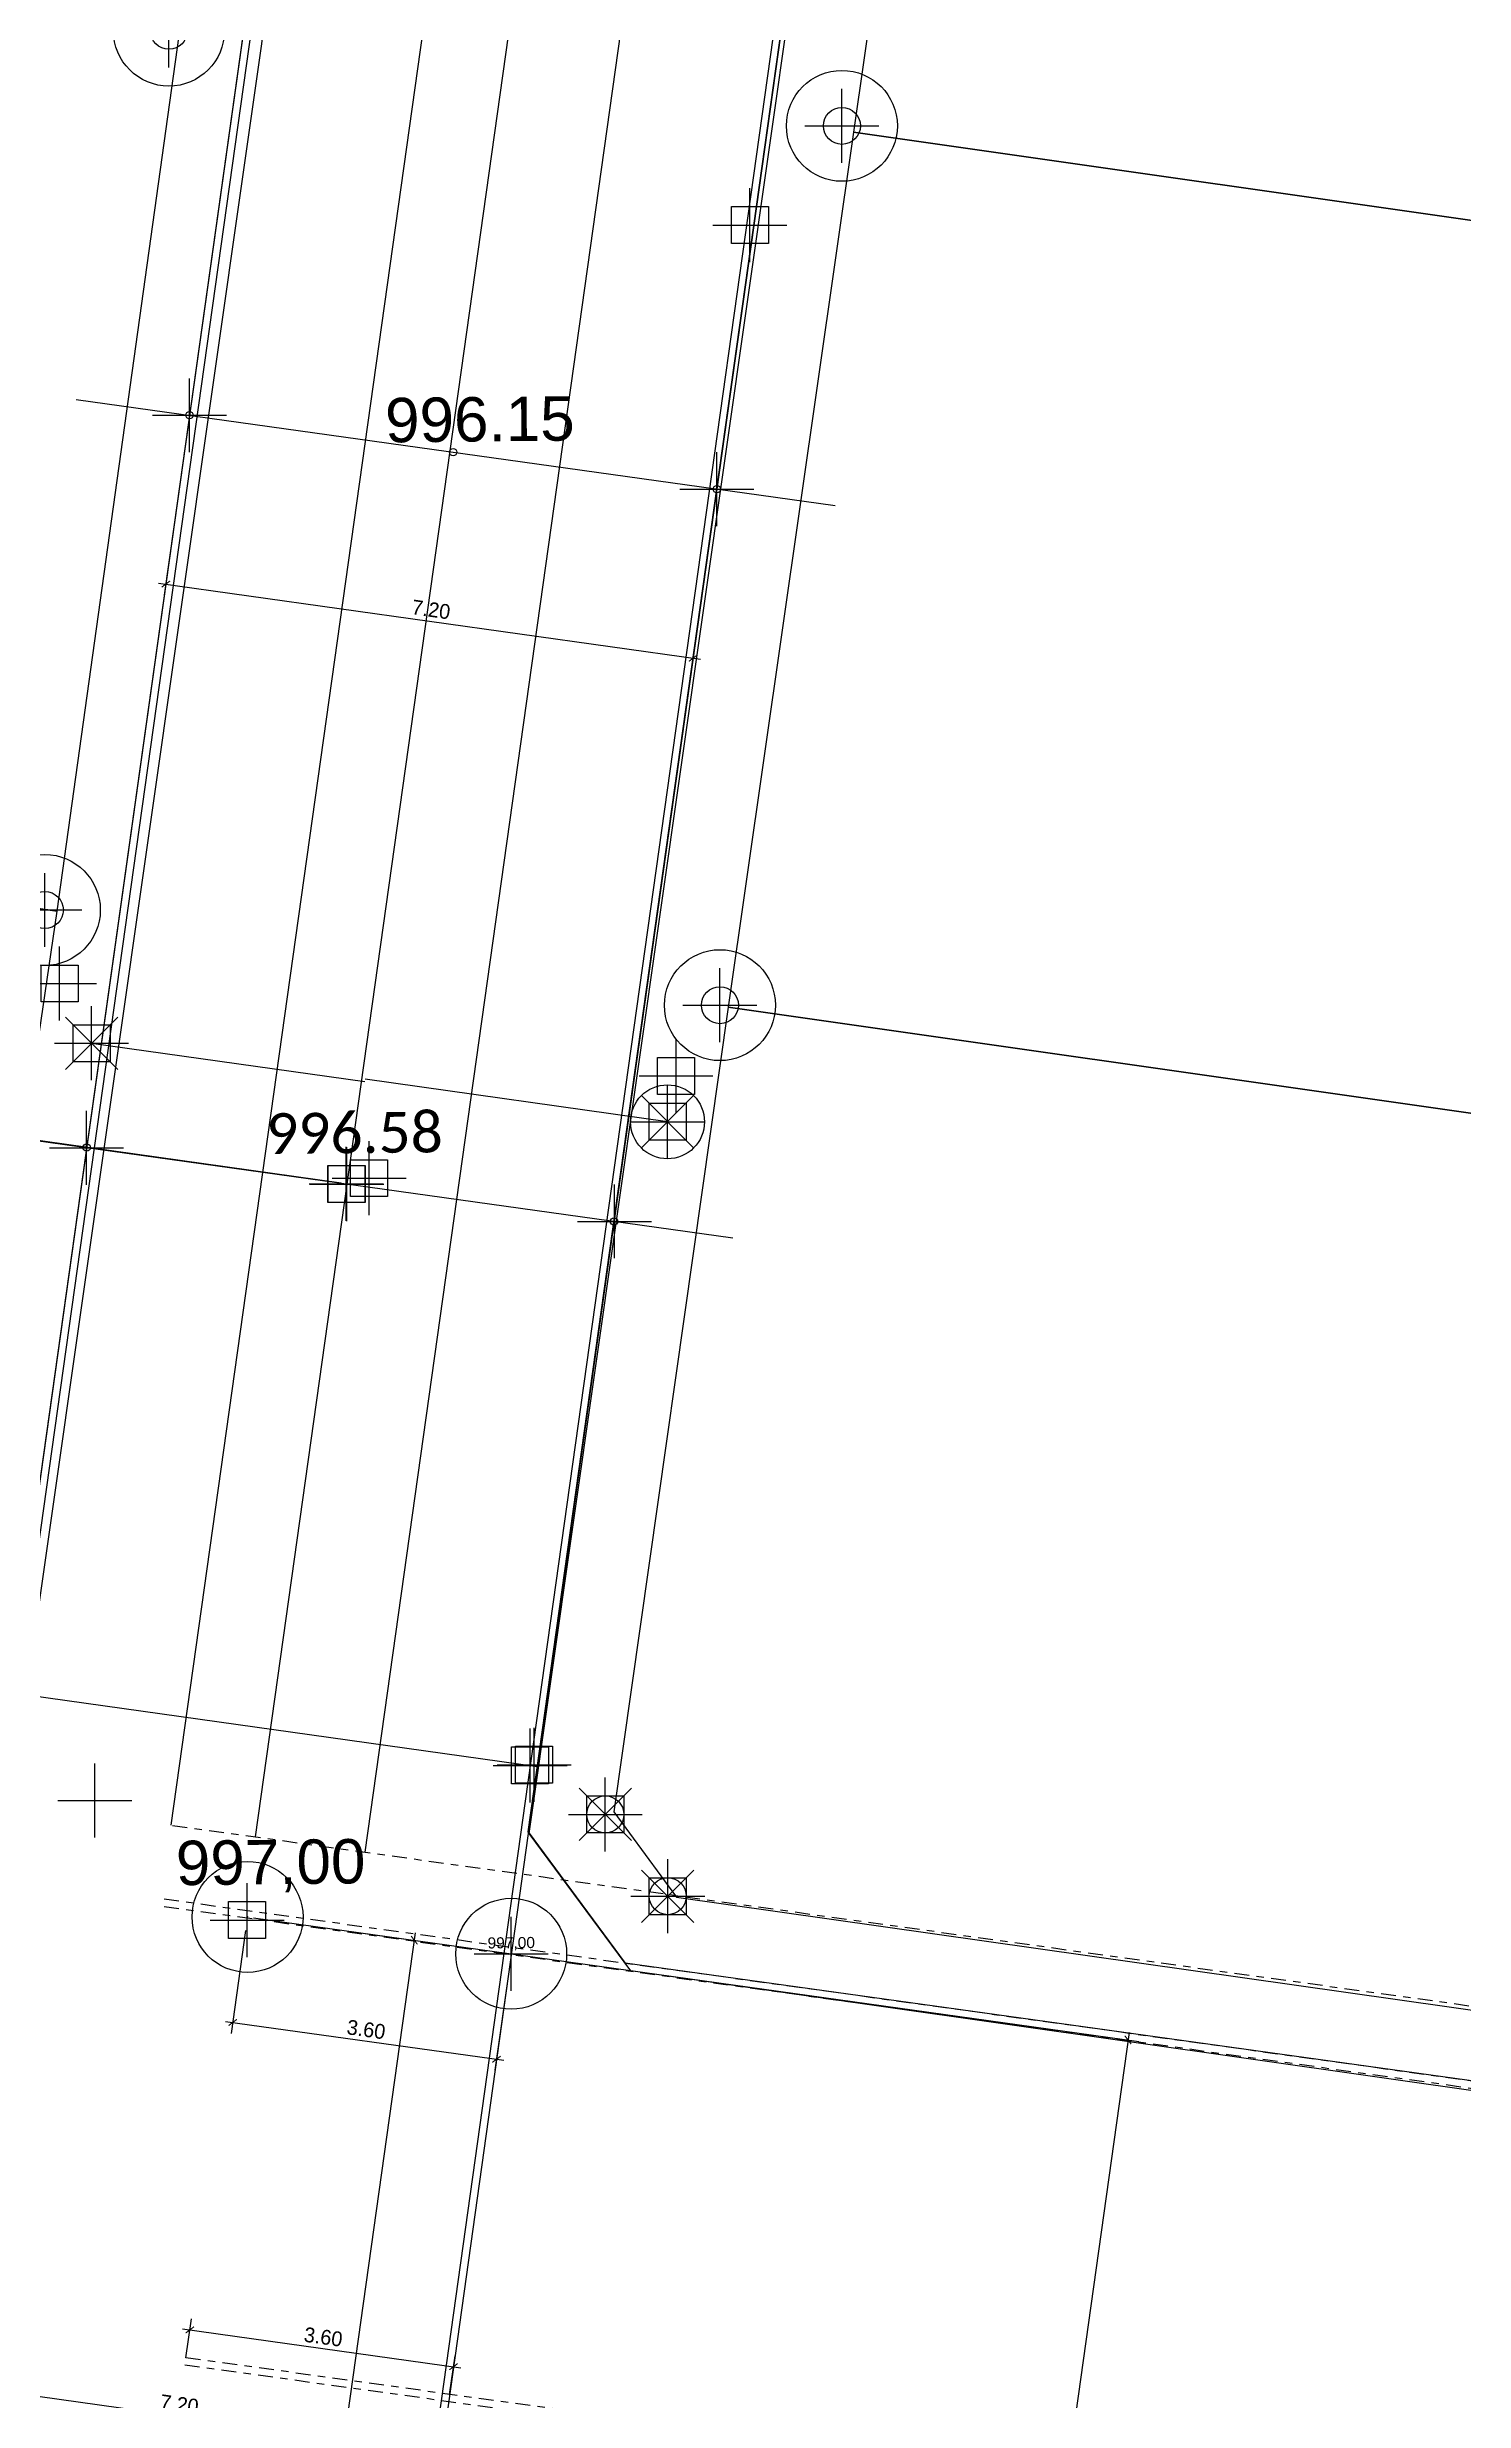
# Model space of a CAD drawing. Header units: metres. Extents: x 678 to 2349, y 417 to 1219.
# Drawn here: x 958.62 to 977.78, y 1039.04 to 1070.87 of the extents above; entities that cross this region are included whole.
import ezdxf

# ---------------------------------------------------------------- set-up
doc = ezdxf.new("R2010")
doc.units = ezdxf.units.M
doc.header["$PDMODE"] = 32
doc.header["$PDSIZE"] = 1.5
doc.linetypes.add('CENTRO1', pattern=[0.44, 0.2, -0.08, 0.08, -0.08])
for name, color, linetype in [('12-CONDICIONES EXISTENTES', 2, 'Continuous'), ('C-ANNO-MATC-TEXT', 150, 'Continuous'), ('C-ROAD-PROF-TEXT', 11, 'Continuous'), ('LOTE 243', 1, 'Continuous'), ('PUNTOS V', 4, 'Continuous'), ('V-NODE', 1, 'Continuous'), ('V-SITE-VEGE', 80, 'Continuous')]:
    doc.layers.add(name, color=color, linetype=linetype)
doc.layers.add('PDF2_area escolar', color=7, linetype='Continuous', true_color=0x989898)
doc.layers.add('PDF_Geometry', color=7, linetype='Continuous', true_color=0x797979)
doc.styles.add('CITY2', font='stylu.ttf', dxfattribs={"height": 0.2})
doc.styles.get("Standard").update_dxf_attribs({"font": 'arial.ttf'})
doc.dimstyles.new('COTAS2', dxfattribs={"dimtxt": 0.02, "dimasz": 0.1, "dimexe": 0.15, "dimexo": 0.08, "dimgap": 0.05, "dimtad": 1, "dimzin": 0, "dimdsep": 46, "dimtxsty": 'CITY2', "dimblk": 'ARCHTICK', "dimcen": 1, "dimdle": 0.1, "dimclrd": 1, "dimclre": 1, "dimclrt": 2, "dimadec": 0, "dimazin": 0, "dimtfac": 1, "dimtofl": 0, "dimtmove": 0, "dimatfit": 3, "dimldrblk": 'ARCHTICK', "dimfxl": 0.18, "dimtolj": 1, "dimtzin": 0, "dimarcsym": 0})

# ---------------------------------------------------------------- blocks, each defined once
blk = doc.blocks.new('*U2558')
at = {"color": 0, "linetype": 'ByBlock', "lineweight": -2, "transparency": 16777216}
for p, q in [((0, -1), (0, 1)), ((-1, 0), (1, 0))]:
    blk.add_line(p, q, dxfattribs=at)
blk.add_lwpolyline([(-0.5, -0.5), (-0.5, 0.5), (0.5, 0.5), (0.5, -0.5)], close=True, dxfattribs=at)
blk = doc.blocks.new('*U2912', base_point=(967.009, 1045.867, 997.595))
at = {"layer": 'V-NODE', "color": 130, "lineweight": -2, "xscale": 0.5, "yscale": 0.5, "zscale": 0.5}
blk.add_blockref('*U2558', (967.009, 1045.867, 997.595), dxfattribs=at)
blk = doc.blocks.new('*U2915', base_point=(966.165, 1046.973, 997.573))
at = {"layer": 'V-NODE', "color": 130, "lineweight": -2, "xscale": 0.5, "yscale": 0.5, "zscale": 0.5}
blk.add_blockref('*U2558', (966.165, 1046.973, 997.573), dxfattribs=at)
blk = doc.blocks.new('*U3012')
at = {"color": 0, "linetype": 'ByBlock', "lineweight": -2, "transparency": 16777216}
for p, q in [((-0.707, -0.707), (0.707, 0.707)), ((-0.707, 0.707), (0.707, -0.707))]:
    blk.add_line(p, q, dxfattribs=at)
blk.add_circle((0, 0), 0.5, dxfattribs=at)
blk = doc.blocks.new('*U3027', base_point=(967.009, 1045.867, 997.595))
at = {"layer": 'V-NODE', "color": 50, "lineweight": -2, "xscale": 0.5, "yscale": 0.5, "zscale": 0.5}
blk.add_blockref('*U3012', (967.009, 1045.867, 997.595), dxfattribs=at)
blk = doc.blocks.new('*U3030', base_point=(966.165, 1046.973, 997.573))
at = {"layer": 'V-NODE', "color": 50, "lineweight": -2, "xscale": 0.5, "yscale": 0.5, "zscale": 0.5}
blk.add_blockref('*U3012', (966.165, 1046.973, 997.573), dxfattribs=at)
blk = doc.blocks.new('base')
at = {"layer": 'PDF_Geometry', "lineweight": 25, "extrusion": (-0.000787417, 0.063364, 0.99799), "elevation": 0.026}
for points in [[(-314.355, -197.288), (-299.601, -195.681), (-292.744, -194.188), (-282.663, -192.111), (-274.476, -190.361), (-258.037, -185.154), (-248.029, -180.61), (-240.539, -177.71), (-228.643, -174.042), (-222.733, -172.714), (-217.384, -171.04), (-209.935, -169.248), (-202.16, -164.759), (-196.196, -160.284), (-195.073, -159.817), (-178.095, -157.457), (-154.298, -156.614), (-136.667, -154.611), (-124.436, -153.164), (-118.066, -151.474), (-100.79, -146.646), (-80.955, -140.967), (-73.385, -139.328), (-61.694, -135.822), (-40.504, -131.604), (-37.727, -130.872), (-17.661, -129.441), (1.311, -127.461), (21.092, -124.929), (41.006, -122.83), (47.376, -123.458), (63.592, -123.186), (81.402, -124.312), (85.639, -96.072), (88.705, -66.393), (92.811, -40.781), (97.16, -22.386), (100.596, -1.562), (102.483, 8.32), (109.691, 37.361), (117.528, 76.62), (126.217, 115.638), (131.513, 149.592), (134.682, 173.973), (136.916, 195.591), (139.956, 229.678), (141.558, 250.676), (142.614, 271.37), (143.252, 283.21), (147.066, 312.938), (152.58, 355.631), (153.554, 396.042), (150.869, 418.02), (151.777, 438.639), (150.959, 458.028), (151.777, 438.639), (150.869, 418.02), (153.554, 396.042), (152.58, 355.631), (147.066, 312.938), (143.252, 283.21), (142.614, 271.37), (141.558, 250.676), (139.956, 229.678), (136.916, 195.591), (134.682, 173.973), (131.513, 149.592), (126.217, 115.638), (117.528, 76.62), (109.691, 37.361), (102.483, 8.32), (100.596, -1.562), (97.16, -22.386), (92.811, -40.781), (88.705, -66.393), (85.639, -96.072), (81.402, -124.312), (63.592, -123.186), (47.376, -123.458), (41.006, -122.83), (21.092, -124.929), (1.311, -127.461), (-17.661, -129.441), (-37.727, -130.872), (-40.504, -131.604), (-61.694, -135.822), (-73.385, -139.328), (-80.955, -140.967), (-100.79, -146.646), (-118.066, -151.474), (-124.436, -153.164), (-136.667, -154.611), (-154.298, -156.614), (-178.095, -157.457), (-195.073, -159.817), (-196.196, -160.284), (-202.16, -164.759), (-209.935, -169.248), (-217.384, -171.04), (-222.733, -172.714), (-228.643, -174.042), (-240.539, -177.71), (-248.029, -180.61), (-258.037, -185.154), (-274.476, -190.361), (-282.663, -192.111), (-292.744, -194.188), (-299.601, -195.681), (-314.355, -197.288), (-312.178, -178.446), (-309.146, -157.898), (-306.876, -132.899), (-305.823, -118.002), (-298.643, -78.802), (-291.055, -45.077), (-282.252, -15.116), (-275.645, 10.473), (-270.319, 33.898), (-263.825, 63.164), (-258.15, 86.408), (-284.424, 123.888)], [(-73.972, -29.127), (-75.851, -30.477), (-73.972, -29.127), (-35.504, -35.06), (-34.154, -36.938), (-44.268, -102.03), (-86.666, -112.549), (-88.335, -111.003), (-75.851, -30.477)], [(-84.121, -27.533), (-82.771, -29.411)]]:
    blk.add_lwpolyline(points, dxfattribs=at)
for points in [[(-138.576, -126.188), (-140.244, -124.642), (-124.468, -22.95), (-122.584, -21.554), (-84.121, -27.533), (-82.771, -29.411), (-95.915, -114.263), (-97.512, -115.972)], [(-107.197, -49.329), (-109.045, -61.209), (-89.291, -64.285), (-87.442, -52.405)], [(-76.542, -41.986), (-78.339, -53.826), (-58.585, -56.902), (-56.736, -45.022)], [(-105.354, -37.495), (-107.197, -49.329), (-87.442, -52.405), (-85.599, -40.571)], [(-74.814, -31.112), (-76.542, -41.986), (-56.736, -45.022), (-54.939, -33.182), (-73.693, -30.273)], [(-103.551, -25.609), (-105.354, -37.495), (-85.599, -40.571), (-83.917, -29.691), (-84.751, -28.524)]]:
    blk.add_lwpolyline(points, close=True, dxfattribs=at)
blk = doc.blocks.new('*U3341')
at = {"color": 0, "linetype": 'ByBlock', "lineweight": -2, "transparency": 16777216}
for p, q in [((0, -1), (0, 1)), ((-1, 0), (1, 0))]:
    blk.add_line(p, q, dxfattribs=at)
blk.add_circle((0, 0), 0.5, dxfattribs=at)
blk = doc.blocks.new('*U3461', base_point=(958.586, 1059.202, 997.045))
at = {"layer": 'V-NODE', "color": 90, "lineweight": -2, "xscale": 0.5, "yscale": 0.5, "zscale": 0.5}
blk.add_blockref('*U3341', (958.586, 1059.202, 997.045), dxfattribs=at)
blk = doc.blocks.new('*U3464', base_point=(967.715, 1057.915, 997.068))
at = {"layer": 'V-NODE', "color": 90, "lineweight": -2, "xscale": 0.5, "yscale": 0.5, "zscale": 0.5}
blk.add_blockref('*U3341', (967.715, 1057.915, 997.068), dxfattribs=at)
blk = doc.blocks.new('*U3467', base_point=(960.264, 1071.092, 996.593))
at = {"layer": 'V-NODE', "color": 90, "lineweight": -2, "xscale": 0.5, "yscale": 0.5, "zscale": 0.5}
blk.add_blockref('*U3341', (960.264, 1071.092, 996.593), dxfattribs=at)
blk = doc.blocks.new('*U3470', base_point=(969.364, 1069.805, 996.724))
at = {"layer": 'V-NODE', "color": 90, "lineweight": -2, "xscale": 0.5, "yscale": 0.5, "zscale": 0.5}
blk.add_blockref('*U3341', (969.364, 1069.805, 996.724), dxfattribs=at)
blk = doc.blocks.new('_ArchTick')
at = {"color": 0, "linetype": 'ByBlock', "const_width": 0.15}
blk.add_lwpolyline([(-0.5, -0.5), (0.5, 0.5)], dxfattribs=at)
blk = doc.blocks.new('*D3806')
at = {"layer": 'Defpoints', "color": 0, "transparency": 16777216}
for p in [(961.312, 1045.484, 1009.435), (964.878, 1044.985, 1009.435), (964.693, 1043.662)]:
    blk.add_point(p, dxfattribs=at)
at = {"layer": 'PUNTOS V', "color": 1, "linetype": 'Continuous', "lineweight": -2, "transparency": 16777216}
for p, q in [((961.301, 1045.404), (961.107, 1044.011)), ((964.867, 1044.906), (964.672, 1043.513))]:
    blk.add_line(p, q, dxfattribs=at)
at = {"layer": 'PUNTOS V', "color": 1, "lineweight": -2, "transparency": 16777216}
blk.add_line((961.028, 1044.174), (964.792, 1043.648), dxfattribs=at)
at = {"layer": 'PUNTOS V', "color": 1, "lineweight": -2, "transparency": 16777216, "xscale": 0.1, "yscale": 0.1, "zscale": 0.1}
for p, rotation in [((961.127, 1044.16), 172.0453458767267), ((964.693, 1043.662), 352.0453458767267)]:
    blk.add_blockref('_ArchTick', p, dxfattribs=dict(at, rotation=rotation))
at = {"layer": 'PUNTOS V', "color": 2, "transparency": 16777216, "insert": (962.931, 1044.064), "char_height": 0.2, "attachment_point": 5, "rotation": 352.0453, "style": 'CITY2'}
blk.add_mtext('\\A1;3.60', dxfattribs=at)
blk = doc.blocks.new('*D3809')
at = {"layer": 'Defpoints', "color": 0, "transparency": 16777216}
for p in [(960.483, 1039.547, 1009.435), (964.112, 1039.505), (964.048, 1039.049, 1009.435)]:
    blk.add_point(p, dxfattribs=at)
at = {"layer": 'PUNTOS V', "color": 1, "linetype": 'Continuous', "lineweight": -2, "transparency": 16777216}
for p, q in [((960.494, 1039.626), (960.567, 1040.152)), ((964.059, 1039.128), (964.133, 1039.654))]:
    blk.add_line(p, q, dxfattribs=at)
at = {"layer": 'PUNTOS V', "color": 1, "lineweight": -2, "transparency": 16777216}
blk.add_line((960.448, 1040.017), (964.211, 1039.491), dxfattribs=at)
at = {"layer": 'PUNTOS V', "color": 1, "lineweight": -2, "transparency": 16777216, "xscale": 0.1, "yscale": 0.1, "zscale": 0.1}
for p, rotation in [((960.547, 1040.003), 172.0457765013961), ((964.112, 1039.505), 352.0457765013962)]:
    blk.add_blockref('_ArchTick', p, dxfattribs=dict(at, rotation=rotation))
at = {"layer": 'PUNTOS V', "color": 2, "transparency": 16777216, "insert": (962.351, 1039.907), "char_height": 0.2, "attachment_point": 5, "rotation": 352.0458, "style": 'CITY2'}
blk.add_mtext('\\A1;3.60', dxfattribs=at)
blk = doc.blocks.new('*D3910')
at = {"layer": 'Defpoints', "color": 0, "transparency": 16777216}
for p in [(962.676, 1045.398, 996.877), (963.582, 1045.272), (960.617, 1030.661, 996.877)]:
    blk.add_point(p, dxfattribs=at)
at = {"layer": 'PUNTOS V', "color": 1, "lineweight": -2, "transparency": 16777216}
blk.add_line((961.509, 1030.436), (963.596, 1045.371), dxfattribs=at)
at = {"layer": 'PUNTOS V', "color": 1, "linetype": 'Continuous', "lineweight": -2, "transparency": 16777216}
for p, q in [((962.755, 1045.387), (963.731, 1045.251)), ((960.696, 1030.65), (961.672, 1030.514))]:
    blk.add_line(p, q, dxfattribs=at)
at = {"layer": 'PUNTOS V', "color": 1, "lineweight": -2, "transparency": 16777216, "xscale": 0.1, "yscale": 0.1, "zscale": 0.1}
for p, rotation in [((963.582, 1045.272), 82.04534588890043), ((961.523, 1030.535), 262.0453458889004)]:
    blk.add_blockref('_ArchTick', p, dxfattribs=dict(at, rotation=rotation))
at = {"layer": 'PUNTOS V', "color": 2, "transparency": 16777216, "insert": (962.4, 1037.925), "char_height": 0.2, "attachment_point": 5, "rotation": 82.0453, "style": 'CITY2'}
blk.add_mtext('\\A1;14.88', dxfattribs=at)
blk = doc.blocks.new('*D3914')
at = {"layer": 'Defpoints', "color": 0, "transparency": 16777216}
for p in [(960.342, 1064.463, 1009.435), (967.472, 1063.461, 1009.435), (967.352, 1062.607)]:
    blk.add_point(p, dxfattribs=at)
at = {"layer": 'PUNTOS V', "color": 1, "linetype": 'Continuous', "lineweight": -2, "transparency": 16777216}
for p, q in [((960.331, 1064.383), (960.201, 1063.46)), ((967.461, 1063.382), (967.331, 1062.458))]:
    blk.add_line(p, q, dxfattribs=at)
at = {"layer": 'PUNTOS V', "color": 1, "lineweight": -2, "transparency": 16777216}
blk.add_line((960.123, 1063.623), (967.451, 1062.593), dxfattribs=at)
at = {"layer": 'PUNTOS V', "color": 1, "lineweight": -2, "transparency": 16777216, "xscale": 0.1, "yscale": 0.1, "zscale": 0.1}
for p, rotation in [((960.222, 1063.609), 172.0026081061038), ((967.352, 1062.607), 352.0026081061038)]:
    blk.add_blockref('_ArchTick', p, dxfattribs=dict(at, rotation=rotation))
at = {"layer": 'PUNTOS V', "color": 2, "transparency": 16777216, "insert": (963.809, 1063.264), "char_height": 0.2, "attachment_point": 5, "rotation": 352.0026, "style": 'CITY2'}
blk.add_mtext('\\A1;7.20', dxfattribs=at)
blk = doc.blocks.new('*U4152')
at = {"color": 0, "linetype": 'ByBlock', "lineweight": -2, "transparency": 16777216}
for p, q in [((0, -1), (0, 1)), ((-1, 0), (1, 0))]:
    blk.add_line(p, q, dxfattribs=at)
blk = doc.blocks.new('*U4170', base_point=(964.892, 1045.089, 997))
at = {"layer": 'V-NODE', "color": 4, "lineweight": -2, "xscale": 0.5, "yscale": 0.5, "zscale": 0.5}
blk.add_blockref('*U4152', (964.892, 1045.089, 997), dxfattribs=at)
blk = doc.blocks.new('*U4191', base_point=(967.673, 1064.894, 996.15))
at = {"layer": 'V-NODE', "color": 4, "lineweight": -2, "xscale": 0.5, "yscale": 0.5, "zscale": 0.5}
blk.add_blockref('*U4152', (967.673, 1064.894, 996.15), dxfattribs=at)
blk = doc.blocks.new('*U4194', base_point=(960.542, 1065.891, 996.15))
at = {"layer": 'V-NODE', "color": 4, "lineweight": -2, "xscale": 0.5, "yscale": 0.5, "zscale": 0.5}
blk.add_blockref('*U4152', (960.542, 1065.891, 996.15), dxfattribs=at)
blk = doc.blocks.new('*U4197', base_point=(959.151, 1055.988, 996.58))
at = {"layer": 'V-NODE', "color": 4, "lineweight": -2, "xscale": 0.5, "yscale": 0.5, "zscale": 0.5}
blk.add_blockref('*U4152', (959.151, 1055.988, 996.58), dxfattribs=at)
blk = doc.blocks.new('*U4200', base_point=(966.288, 1054.992, 996.58))
at = {"layer": 'V-NODE', "color": 4, "lineweight": -2, "xscale": 0.5, "yscale": 0.5, "zscale": 0.5}
blk.add_blockref('*U4152', (966.288, 1054.992, 996.58), dxfattribs=at)
blk = doc.blocks.new('*U4242', base_point=(957.761, 1046.085, 997))
at = {"layer": 'V-NODE', "color": 4, "lineweight": -2, "xscale": 0.5, "yscale": 0.5, "zscale": 0.5}
blk.add_blockref('*U4152', (957.761, 1046.085, 997), dxfattribs=at)
blk = doc.blocks.new('*D4313')
at = {"layer": 'Defpoints', "color": 0, "transparency": 16777216}
for p in [(956.729, 1038.717, 997.15), (963.95, 1038.342), (963.863, 1037.72, 997.15)]:
    blk.add_point(p, dxfattribs=at)
at = {"layer": 'PUNTOS V', "color": 1, "lineweight": -2, "transparency": 16777216}
blk.add_line((956.717, 1039.353), (964.049, 1038.328), dxfattribs=at)
at = {"layer": 'PUNTOS V', "color": 1, "linetype": 'Continuous', "lineweight": -2, "transparency": 16777216}
for p, q in [((956.74, 1038.796), (956.837, 1039.488)), ((963.874, 1037.799), (963.97, 1038.491))]:
    blk.add_line(p, q, dxfattribs=at)
at = {"layer": 'PUNTOS V', "color": 1, "lineweight": -2, "transparency": 16777216, "xscale": 0.1, "yscale": 0.1, "zscale": 0.1}
for p, rotation in [((956.816, 1039.339), 172.0437465463774), ((963.95, 1038.342), 352.0437465463775)]:
    blk.add_blockref('_ArchTick', p, dxfattribs=dict(at, rotation=rotation))
at = {"layer": 'PUNTOS V', "color": 2, "transparency": 16777216, "insert": (960.405, 1038.997), "char_height": 0.2, "attachment_point": 5, "rotation": 352.0437, "style": 'CITY2'}
blk.add_mtext('\\A1;7.20', dxfattribs=at)
blk = doc.blocks.new('*D4335')
at = {"layer": 'Defpoints', "color": 0, "transparency": 16777216}
for p in [(961.327, 1045.587, 1009.435), (959.268, 1030.85, 1009.435), (971.174, 1029.186)]:
    blk.add_point(p, dxfattribs=at)
at = {"layer": 'PUNTOS V', "color": 1, "linetype": 'Continuous', "lineweight": -2, "transparency": 16777216}
for p, q in [((961.406, 1045.576), (973.381, 1043.902)), ((959.347, 1030.839), (971.322, 1029.166))]:
    blk.add_line(p, q, dxfattribs=at)
at = {"layer": 'PUNTOS V', "color": 1, "lineweight": -2, "transparency": 16777216}
blk.add_line((973.247, 1044.022), (971.16, 1029.087), dxfattribs=at)
at = {"layer": 'PUNTOS V', "color": 1, "lineweight": -2, "transparency": 16777216, "xscale": 0.1, "yscale": 0.1, "zscale": 0.1}
for p, rotation in [((973.233, 1043.923), 82.04577340158468), ((971.174, 1029.186), 262.0457734015847)]:
    blk.add_blockref('_ArchTick', p, dxfattribs=dict(at, rotation=rotation))
at = {"layer": 'PUNTOS V', "color": 2, "transparency": 16777216, "insert": (972.05, 1036.576), "char_height": 0.2, "attachment_point": 5, "rotation": 82.0458, "style": 'CITY2'}
blk.add_mtext('\\A1;14.88', dxfattribs=at)
blk = doc.blocks.new('*U4869')
at = {"color": 0, "linetype": 'ByBlock', "lineweight": -2, "transparency": 16777216}
for p, q in [((-0.707, -0.707), (0.707, 0.707)), ((-0.707, 0.707), (0.707, -0.707))]:
    blk.add_line(p, q, dxfattribs=at)
blk = doc.blocks.new('*U4885', base_point=(959.218, 1057.4, 996.196))
at = {"layer": 'V-NODE', "lineweight": -2, "xscale": 0.5, "yscale": 0.5, "zscale": 0.5}
blk.add_blockref('*U4869', (959.218, 1057.4, 996.196), dxfattribs=at)
blk = doc.blocks.new('*U4886', base_point=(967.006, 1056.338, 996.561))
at = {"layer": 'V-NODE', "lineweight": -2, "xscale": 0.5, "yscale": 0.5, "zscale": 0.5}
blk.add_blockref('*U4869', (967.006, 1056.338, 996.561), dxfattribs=at)
blk = doc.blocks.new('*D4900')
at = {"layer": '12-CONDICIONES EXISTENTES', "color": 1, "lineweight": -2, "transparency": 16777216}
blk.add_line((950.793, 1091.959), (945.99, 1057.736), dxfattribs=at)
at = {"layer": '12-CONDICIONES EXISTENTES', "color": 1, "linetype": 'Continuous', "lineweight": -2, "transparency": 16777216}
for p, q in [((967.369, 1089.532), (950.63, 1091.881)), ((962.594, 1055.507), (945.855, 1057.856))]:
    blk.add_line(p, q, dxfattribs=at)
at = {"layer": 'Defpoints', "color": 0, "transparency": 16777216}
for p in [(967.448, 1089.521, -0.002), (946.004, 1057.835), (962.673, 1055.496)]:
    blk.add_point(p, dxfattribs=at)
at = {"layer": '12-CONDICIONES EXISTENTES', "color": 1, "lineweight": -2, "transparency": 16777216, "xscale": 0.1, "yscale": 0.1, "zscale": 0.1}
for p, rotation in [((950.779, 1091.86), 82.01154378862294), ((946.004, 1057.835), 262.0115437886229)]:
    blk.add_blockref('_ArchTick', p, dxfattribs=dict(at, rotation=rotation))
at = {"layer": '12-CONDICIONES EXISTENTES', "color": 2, "transparency": 16777216, "insert": (948.238, 1074.869), "char_height": 0.2, "attachment_point": 5, "rotation": 82.0115, "style": 'CITY2'}
blk.add_mtext('\\A1;34.36', dxfattribs=at)
blk = doc.blocks.new('*U4907')
at = {"color": 0, "linetype": 'ByBlock', "lineweight": -2, "transparency": 16777216}
for p, q in [((0, -1), (0, 1)), ((-1, 0), (1, 0))]:
    blk.add_line(p, q, dxfattribs=at)
blk.add_lwpolyline([(-0.5, -0.5), (-0.5, 0.5), (0.5, 0.5), (0.5, -0.5)], close=True, dxfattribs=at)

msp = doc.modelspace()

# ---------------------------------------------------------------- linework, layer by layer
msp.add_line((965.12265, 1046.73826, 1009.43524), (966.43486, 1044.96344, 1009.54896))
for points, elevation in [([(1006.69073, 1040.91278), (1004.95632, 1039.60567), (966.43486, 1044.96344), (965.12265, 1046.73826), (977.095, 1131.955), (978.57588, 1133.58751), (1019.53599, 1144.07167), (1020.87063, 1142.90279)], 1997.107), ([(957.99193, 1047.73461), (956.22391, 1046.3481), (917.80682, 1051.69963), (916.39286, 1053.50026), (925.48046, 1119.0127), (967.66015, 1129.84355), (969.318, 1128.35579)], 997.576), ([(976.09839, 1124.86268), (968.96842, 1125.8644), (958.11644, 1048.623), (965.24641, 1047.62128)], 1009.43524)]:
    msp.add_lwpolyline(points, close=True, dxfattribs=dict(elevation=elevation))
at = {"layer": '12-CONDICIONES EXISTENTES', "color": 1}
for p, q in [((959.218, 1057.4, 996.194), (962.91199, 1056.88101)), ((967.006, 1056.338, 996.559), (962.91643, 1056.91256, 1009.43524))]:
    msp.add_line(p, q, dxfattribs=at)
at = {"layer": '12-CONDICIONES EXISTENTES', "color": 1, "elevation": 994.665}
for points in [[(972.24902, 1131.97108), (960.29019, 1046.82926)], [(973.38785, 1131.81112), (961.42901, 1046.66931)], [(974.87326, 1131.60249), (962.91443, 1046.46067)]]:
    msp.add_lwpolyline(points, dxfattribs=at)
at = {"layer": '12-CONDICIONES EXISTENTES', "color": 1, "linetype": 'CENTRO1', "elevation": 997.203}
for points in [[(960.31226, 1046.82463), (1160.5554, 1018.97374)], [(960.20032, 1045.72961), (1160.40387, 1017.88423)], [(960.48076, 1039.53189), (1159.56353, 1011.84238)], [(960.4946, 1039.63093), (1159.57731, 1011.94143)]]:
    msp.add_lwpolyline(points, dxfattribs=at)
at = {"layer": '12-CONDICIONES EXISTENTES', "color": 7, "linetype": 'CENTRO1', "true_color": 0xffffff, "elevation": 997.203}
msp.add_lwpolyline([(960.19931, 1045.83071), (1160.41764, 1017.98327)], dxfattribs=at)
at = {"layer": '12-CONDICIONES EXISTENTES', "color": 1}
msp.add_circle((967.006, 1056.338, 996.559), 0.5, dxfattribs=at)
for p in [(960.264, 1071.092, 996.593), (969.364, 1069.805, 996.724), (958.586, 1059.202, 997.045), (967.715, 1057.915, 997.068)]:
    msp.add_point(p, dxfattribs=at)
at = {"layer": 'LOTE 243', "color": 1, "elevation": 1009.43524}
for points in [[(976.99573, 1131.96846), (965.07922, 1047.15006), (962.46607, 1028.44811), (952.78003, 959.1458), (950.94785, 946.05157), (937.95342, 853.36412)], [(977.09476, 1131.95454), (965.17825, 1047.13615), (962.56511, 1028.43427), (952.87906, 959.13196), (951.04689, 946.03771), (938.06969, 853.47319)]]:
    msp.add_lwpolyline(points, dxfattribs=at)
at = {"layer": 'LOTE 243', "color": 1, "linetype": 'ByBlock', "elevation": 1009.43524}
for points in [[(969.31839, 1128.35544), (958.04827, 1048.13787), (955.43438, 1029.43062), (945.74837, 960.12858), (943.91635, 947.03543), (930.42045, 850.77109)], [(969.41742, 1128.34152), (958.1473, 1048.12396), (957.85334, 1046.02015)]]:
    msp.add_lwpolyline(points, dxfattribs=at)
at = {"layer": 'PUNTOS V', "color": 1, "elevation": 998.289}
for points in [[(959.00807, 1066.10514), (969.27345, 1064.67071)], [(957.62417, 1056.20136), (967.88956, 1054.76694)]]:
    msp.add_lwpolyline(points, dxfattribs=at)
at = {"layer": 'PUNTOS V', "color": 1}
for centre in [(960.54268, 1065.89235, 998.289), (964.10781, 1065.39253, 998.289), (967.67295, 1064.89271, 998.289), (959.1514, 1055.9896, 998.289), (966.28167, 1054.98996, 998.289)]:
    msp.add_circle(centre, 0.05, dxfattribs=at)
for p in [(961.3268, 1045.58682, 1009.43524), (964.89216, 1045.08862, 1009.43524)]:
    msp.add_point(p, dxfattribs=at)

# ---------------------------------------------------------------- block references
at = {"layer": 'C-ANNO-MATC-TEXT', "lineweight": -2, "xscale": 0.5, "yscale": 0.5, "zscale": 0.5}
for p in [(968.121, 1068.463, 996.323), (958.785, 1058.208, 996.308), (959.218, 1057.4, 996.194), (967.121, 1056.959, 996.366), (967.006, 1056.338, 996.559), (962.971, 1055.576, 995.177), (962.971, 1055.576, 995.177), (962.661, 1055.498, 996.578), (962.669, 1055.496, 996.578), (965.148, 1047.635, 997.089), (965.201, 1047.644, 997.21), (961.321, 1045.544, 996.998), (961.321, 1045.544, 996.998)]:
    msp.add_blockref('*U4907', p, dxfattribs=at)
at = {"layer": 'PDF2_area escolar'}
msp.add_blockref('base', (882.736, 1016.336, 999.038), dxfattribs=at)
at = {"layer": 'V-NODE'}
for name, p in [('*U3467', (960.264, 1071.092, 996.593)), ('*U3470', (969.364, 1069.805, 996.724)), ('*U3461', (958.586, 1059.202, 997.045)), ('*U3464', (967.715, 1057.915, 997.068)), ('*U4885', (959.218, 1057.4, 996.194)), ('*U4886', (967.006, 1056.338, 996.559)), ('*U2915', (966.165, 1046.973, 997.573)), ('*U3030', (966.165, 1046.973, 997.573)), ('*U2912', (967.009, 1045.867, 997.595)), ('*U3027', (967.009, 1045.867, 997.595))]:
    msp.add_blockref(name, p, dxfattribs=at)
at = {"layer": 'V-SITE-VEGE'}
for name, p in [('*U4194', (960.542, 1065.891, 996.149)), ('*U4191', (967.673, 1064.894, 996.149)), ('*U4197', (959.151, 1055.988, 996.579)), ('*U4200', (966.288, 1054.992, 996.579)), ('*U4242', (959.26366, 1047.15967, 996.999)), ('*U4170', (964.892, 1045.089, 996.999))]:
    msp.add_blockref(name, p, dxfattribs=at)

# ---------------------------------------------------------------- texts
at = {"layer": 'C-ROAD-PROF-TEXT', "color": 11, "linetype": 'Continuous', "lineweight": -3, "attachment_point": 8, "rotation": 0.571108}
for s, insert, char_height in [('{\\C2;996.15}', (964.47108, 1065.52905, 2007.72424), 0.6), ('{\\fCalibri|b0|i0|c0|p34;\\H0.91667x;\\C256;996.58}', (962.77525, 1055.90773, 1009.43524), 0.6), ('{\\C2;997,00}', (961.64294, 1045.9167, 2006.31224), 0.6), ('{\\C2;997,00}', (964.8939, 1045.1352, 3003.18924), 0.15)]:
    msp.add_mtext(s, dxfattribs=dict(at, insert=insert, char_height=char_height))

# ---------------------------------------------------------------- dimensions: what is measured, and where the dimension line sits
at = {"layer": '12-CONDICIONES EXISTENTES', "color": 1}
dim = msp.add_aligned_dim(p1=(967.44787, 1089.52098, -0.002), p2=(962.67294, 1055.4959), distance=-16.83258, dimstyle='COTAS2', dxfattribs=at)
dim.commit()
dim.dimension.update_dxf_attribs({"geometry": '*D4900', "text_midpoint": (948.2382, 1074.86919)})
at = {"layer": 'PUNTOS V', "color": 1}
for p1, p2, distance, picture, middle in [((960.3418, 1064.46258, 1009.43524), (967.47178, 1063.46086, 1009.43524), -0.86233, '*D3914', (963.80879, 1063.26415)), ((961.3268, 1045.58682, 1009.43524), (959.26767, 1030.84998, 1009.43524), 12.02174, '*D4335', (972.05033, 1036.57618)), ((960.61687, 1030.66145, 996.877), (962.6761, 1045.39828, 996.877), -0.91516, '*D3910', (962.39986, 1037.92459)), ((961.31236, 1045.48351, 1009.43524), (964.87772, 1044.98531, 1009.43524), -1.33653, '*D3806', (962.93146, 1044.06372)), ((960.48283, 1039.54669, 1009.43524), (964.0482, 1039.04851, 1009.43524), 0.46093, '*D3809', (962.35067, 1039.90708)), ((956.72903, 1038.717, 997.15), (963.86257, 1037.72, 997.15), 0.62828, '*D4313', (960.40462, 1038.99712))]:
    dim = msp.add_aligned_dim(p1=p1, p2=p2, distance=distance, dimstyle='COTAS2', dxfattribs=at)
    dim.commit()
    dim.dimension.update_dxf_attribs({"geometry": picture, "text_midpoint": middle})

doc.saveas('drawing.dxf')
